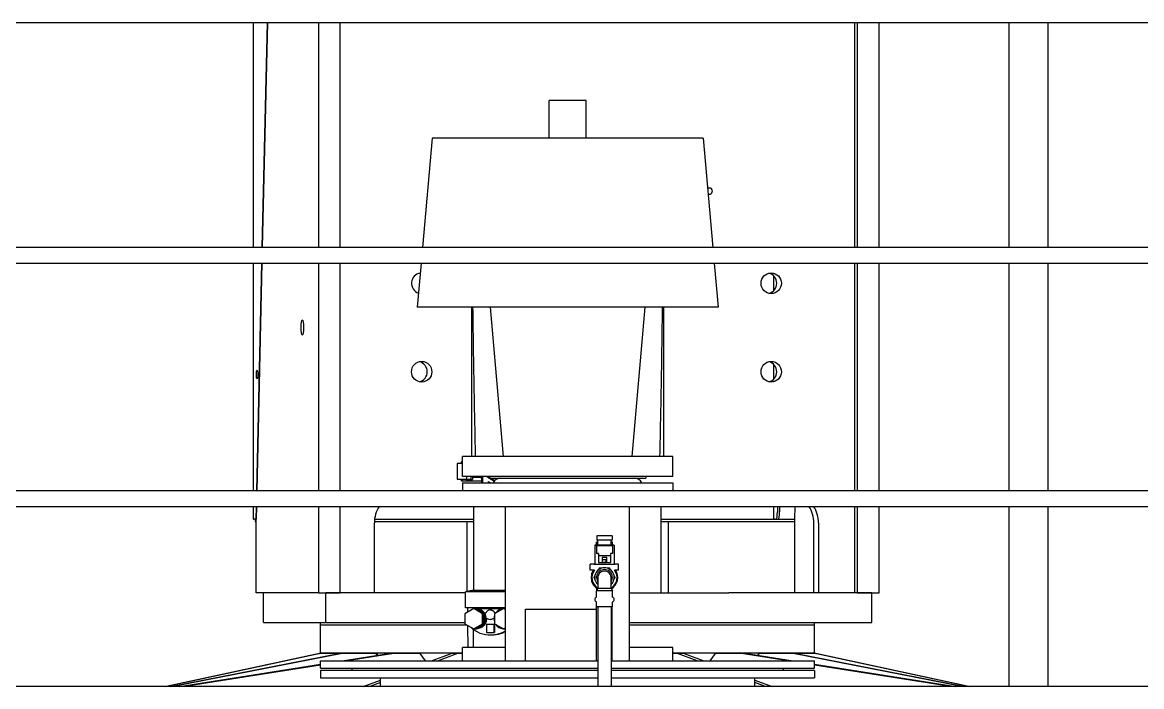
# Model space of a CAD drawing. Header units: millimetres. Extents: x 0 to 118900, y 0 to 84100.
# Drawn here: x 24198 to 25716, y 78451 to 79352 of the extents above; entities that cross this region are included whole.
import ezdxf

# ---------------------------------------------------------------- set-up
doc = ezdxf.new("R2010")
doc.units = ezdxf.units.MM
doc.header["$LTSCALE"] = 100
doc.layers.add('Visible', color=7, linetype='Continuous', lineweight=25)

msp = doc.modelspace()

# ---------------------------------------------------------------- linework, layer by layer
at = {"layer": 'Visible'}
for p, q in [((22307.76, 79352.05), (27510.02, 79352.05)), ((24511.58, 79352.05), (24511.58, 79046.85)), ((24523.74, 79046.85), (24530.64, 79352.05)), ((24530.64, 79352.05), (24523.74, 79046.85)), ((24599.89, 79352.05), (24599.89, 79046.85)), ((24629.52, 79046.85), (24629.52, 79352.05)), ((25327.65, 79046.85), (25327.65, 79352.05)), ((25330.78, 79352.05), (25330.78, 79046.85)), ((25360.41, 79046.85), (25360.41, 79352.05)), ((25536.41, 79352.05), (25536.41, 79046.85)), ((25589.41, 79352.05), (25589.41, 79046.85)), ((24962.91, 79246.2), (24912.91, 79246.2)), ((24912.91, 79195.2), (24912.91, 79246.2)), ((24962.91, 79195.2), (24962.91, 79246.2)), ((24753.99, 79195.2), (24741.01, 79046.85)), ((25121.83, 79195.2), (24753.99, 79195.2)), ((25121.83, 79195.2), (25134.81, 79046.85)), ((27510.02, 79046.85), (22307.76, 79046.85)), ((22307.76, 79025.55), (27510.02, 79025.55)), ((24511.58, 79025.55), (24511.58, 78716.85)), ((24516.29, 78716.85), (24523.26, 79025.55)), ((24523.26, 79025.55), (24516.29, 78716.85)), ((24599.89, 79025.55), (24599.89, 78716.85)), ((24629.52, 78716.85), (24629.52, 79025.55)), ((24739.15, 79025.55), (24733.91, 78965.7)), ((25136.67, 79025.55), (25141.91, 78965.7)), ((25327.65, 78716.85), (25327.65, 79025.55)), ((25330.78, 79025.55), (25330.78, 78716.85)), ((25360.41, 78716.85), (25360.41, 79025.55)), ((25536.41, 79025.55), (25536.41, 78716.85)), ((25589.41, 79025.55), (25589.41, 78716.85)), ((25217.78, 78988.5), (25217.78, 79007.89)), ((25141.91, 78965.7), (24733.91, 78965.7)), ((24807.66, 78965.7), (24807.66, 78763.2)), ((24832.69, 78965.7), (24850.41, 78763.2)), ((25025.41, 78763.2), (25043.13, 78965.7)), ((25068.16, 78965.7), (25068.16, 78763.2)), ((25217.78, 78868.5), (25217.78, 78887.89)), ((25080.41, 78763.2), (24795.41, 78763.2)), ((24795.41, 78736.2), (24795.41, 78763.2)), ((25080.41, 78736.2), (25080.41, 78763.2)), ((24795.41, 78753.7), (24788.07, 78753.7)), ((24788.07, 78753.7), (24788.07, 78732.7)), ((24794.18, 78756.2), (24795.41, 78756.2)), ((24794.31, 78754.2), (24794.31, 78753.7)), ((24795.41, 78754.2), (24794.31, 78754.2)), ((24788.07, 78732.7), (24800.98, 78732.7)), ((24794.18, 78730.2), (24821.17, 78730.2)), ((24794.31, 78732.7), (24794.31, 78732.2)), ((24799.97, 78732.2), (24794.31, 78732.2)), ((25080.41, 78736.2), (24795.41, 78736.2)), ((24799.97, 78732.7), (24799.97, 78732.2)), ((24799.97, 78732.2), (24808.79, 78732.2)), ((24800.98, 78732.7), (24806.9, 78732.7)), ((24808.79, 78735.2), (24808.79, 78732.2)), ((24808.79, 78735.2), (24811.5, 78735.2)), ((24811.5, 78736.2), (24811.5, 78735.2)), ((24811.5, 78735.2), (24820.37, 78735.2)), ((24820.37, 78735.2), (24820.37, 78736.2)), ((24821.17, 78733.27), (24821.17, 78729.2)), ((24822.82, 78729.2), (24822.82, 78736.2)), ((24828.25, 78736.2), (24828.25, 78735.98)), ((24828.25, 78735.98), (24831.91, 78733.84)), ((24828.25, 78735.98), (24829.95, 78735.98)), ((24830.72, 78729.2), (24830.72, 78729.45)), ((24831.91, 78736.2), (24831.91, 78733.7)), ((24831.91, 78733.7), (25043.91, 78733.7)), ((24832.16, 78733.7), (24838.61, 78729.92)), ((25043.91, 78736.2), (25043.91, 78733.7)), ((27510.02, 78716.85), (22307.76, 78716.85)), ((24795.41, 78727.7), (25080.41, 78727.7)), ((24795.41, 78727.7), (24795.41, 78718.2)), ((25080.41, 78727.7), (25080.41, 78718.2)), ((22307.76, 78695.55), (27491.49, 78695.55)), ((24511.58, 78695.55), (24511.58, 78678.2)), ((24515.41, 78678.2), (24515.8, 78695.55)), ((24515.8, 78695.55), (24515.41, 78678.2)), ((24599.89, 78695.55), (24599.89, 78578.2)), ((24629.52, 78578.2), (24629.52, 78695.55)), ((24810.91, 78581.33), (24810.91, 78695.55)), ((24853.76, 78486.2), (24853.76, 78695.55)), ((25022.06, 78486.2), (25022.06, 78695.55)), ((25064.91, 78578.2), (25064.91, 78695.55)), ((25217.39, 78695.55), (25217.39, 78681.2)), ((25217.78, 78678.23), (25217.78, 78695.55)), ((25222.39, 78695.55), (25222.39, 78688.2)), ((25225.36, 78695.55), (25225.36, 78688.2)), ((25246.3, 78678.2), (25246.69, 78695.55)), ((25327.65, 78578.2), (25327.65, 78695.55)), ((25330.78, 78695.55), (25330.78, 78578.2)), ((25360.41, 78578.2), (25360.41, 78695.55)), ((25536.41, 78695.55), (25536.41, 78451.2)), ((25589.41, 78695.55), (25589.41, 78451.2)), ((24511.58, 78678.2), (24511.66, 78678.2)), ((24515.41, 78678.2), (24511.66, 78678.2)), ((24514.15, 78678.2), (24514.15, 78675.2)), ((24514.15, 78675.2), (24515.41, 78675.2)), ((24515.41, 78578.2), (24515.41, 78678.2)), ((24675.77, 78578.2), (24675.77, 78673.2)), ((24675.82, 78675.2), (24810.91, 78675.2)), ((24676.08, 78678.2), (24810.91, 78678.2)), ((24801.41, 78675.2), (24801.41, 78580.24)), ((25064.91, 78678.2), (25246.3, 78678.2)), ((25064.91, 78675.2), (25246.3, 78675.2)), ((25074.41, 78675.2), (25074.41, 78578.2)), ((25246.3, 78578.2), (25246.3, 78678.2)), ((25272.01, 78578.2), (25272.01, 78673.2)), ((25278.26, 78673.2), (25278.26, 78578.2)), ((24977.41, 78655.8), (24977.41, 78649.8)), ((24998.41, 78655.8), (24977.41, 78655.8)), ((24998.41, 78655.8), (24998.41, 78649.8)), ((24976.91, 78643.2), (24974.91, 78643.2)), ((24974.91, 78643.2), (24974.91, 78617.2)), ((24976.91, 78642.25), (24976.91, 78647.2)), ((24978.91, 78647.2), (24976.91, 78647.2)), ((24976.91, 78642.25), (24976.91, 78631.64)), ((24998.91, 78642.25), (24976.91, 78642.25)), ((24998.41, 78649.8), (24977.41, 78649.8)), ((24978.91, 78643.66), (24978.91, 78649.8)), ((24978.91, 78643.66), (24996.91, 78643.66)), ((24996.91, 78643.66), (24996.91, 78649.8)), ((24998.91, 78647.2), (24996.91, 78647.2)), ((24998.91, 78642.25), (24998.91, 78647.2)), ((25000.91, 78643.2), (24998.91, 78643.2)), ((24998.91, 78642.25), (24998.91, 78631.64)), ((25000.91, 78643.2), (25000.91, 78617.2)), ((24979.91, 78631.64), (24976.91, 78631.64)), ((24978.91, 78631.64), (24978.91, 78631.3)), ((24978.91, 78631.3), (24979.91, 78631.3)), ((24979.91, 78631.64), (24979.91, 78628.38)), ((24995.91, 78628.38), (24979.91, 78628.38)), ((24979.91, 78628.38), (24979.91, 78619.39)), ((24984.91, 78626.31), (24984.91, 78619.39)), ((24990.91, 78626.31), (24984.91, 78626.31)), ((24985.41, 78623.8), (24990.41, 78623.8)), ((24985.41, 78620.15), (24985.41, 78623.8)), ((24990.41, 78620.15), (24990.41, 78623.8)), ((24990.91, 78619.39), (24990.91, 78626.31)), ((24998.91, 78631.64), (24995.91, 78631.64)), ((24995.91, 78631.64), (24995.91, 78628.38)), ((24995.91, 78631.3), (24996.91, 78631.3)), ((24995.91, 78628.38), (24995.91, 78619.39)), ((24996.91, 78631.64), (24996.91, 78631.3)), ((24973.91, 78617.2), (24968.66, 78617.2)), ((24968.66, 78609.2), (24968.66, 78617.2)), ((24973.91, 78609.2), (24968.66, 78609.2)), ((24973.91, 78617.2), (25001.91, 78617.2)), ((24973.91, 78609.2), (24974.16, 78609.2)), ((24979.91, 78619.39), (24984.91, 78619.39)), ((24985.41, 78620.15), (24990.41, 78620.15)), ((24985.41, 78619.03), (24985.41, 78620.15)), ((24990.41, 78619.03), (24990.41, 78620.15)), ((24990.91, 78619.39), (24995.91, 78619.39)), ((25001.66, 78609.2), (25001.91, 78609.2)), ((25007.16, 78617.2), (25001.91, 78617.2)), ((25007.16, 78609.2), (25001.91, 78609.2)), ((25007.16, 78609.2), (25007.16, 78617.2)), ((24972.02, 78605.23), (24970.91, 78605.23)), ((24970.91, 78599.2), (24970.91, 78605.23)), ((24970.91, 78593.16), (24970.91, 78599.2)), ((24972.02, 78593.16), (24970.91, 78593.16)), ((24978.91, 78598.91), (24978.91, 78584.43)), ((24978.91, 78598.91), (24978.91, 78584.43)), ((24996.91, 78584.43), (24996.91, 78598.91)), ((24996.91, 78584.43), (24996.91, 78598.91)), ((24599.89, 78578.2), (24515.41, 78578.2)), ((24525.29, 78538.2), (24525.29, 78578.2)), ((24599.89, 78578.2), (24629.52, 78578.2)), ((24754.22, 78578.2), (24609.76, 78578.2)), ((24609.76, 78538.2), (24609.76, 78578.2)), ((24799.44, 78578.2), (24754.22, 78578.2)), ((24853.76, 78579.86), (24799.44, 78579.86)), ((24799.44, 78557.9), (24799.44, 78579.86)), ((24853.76, 78581.33), (24807.92, 78581.33)), ((24978.91, 78584.43), (24977.16, 78581.2)), ((24998.66, 78581.2), (24977.16, 78581.2)), ((24977.16, 78572.7), (24977.16, 78581.2)), ((24977.26, 78584.68), (24977.26, 78581.38)), ((24996.91, 78584.43), (24998.66, 78581.2)), ((24998.56, 78581.38), (24998.56, 78584.68)), ((24998.66, 78572.7), (24998.66, 78581.2)), ((25022.06, 78578.2), (25156.48, 78578.2)), ((25206.08, 78578.2), (25156.48, 78578.2)), ((25350.53, 78578.2), (25206.08, 78578.2)), ((25330.78, 78578.2), (25360.41, 78578.2)), ((25350.53, 78538.2), (25350.53, 78578.2)), ((24977.16, 78559.2), (24977.16, 78565.9)), ((24998.66, 78559.2), (24998.66, 78565.9)), ((24810.56, 78557.05), (24798.65, 78550.12)), ((24798.65, 78550.12), (24798.65, 78536.27)), ((24853.76, 78557.9), (24799.44, 78557.9)), ((24802.47, 78552.34), (24802.42, 78557.9)), ((24812.55, 78557.05), (24810.56, 78557.05)), ((24822.47, 78550.12), (24810.56, 78557.05)), ((24824.45, 78550.12), (24812.55, 78557.05)), ((24813.17, 78557.05), (24812.86, 78556.87)), ((24813.79, 78557.05), (24813.17, 78557.05)), ((24825.07, 78550.12), (24813.17, 78557.05)), ((24814.42, 78556.68), (24813.79, 78557.05)), ((24814.63, 78556.7), (24814.4, 78556.7)), ((24814.42, 78556.68), (24825.05, 78550.5)), ((24815.93, 78557.26), (24814.61, 78557.26)), ((24824.45, 78550.12), (24822.47, 78550.12)), ((24822.47, 78536.27), (24822.47, 78550.12)), ((24824.45, 78536.27), (24824.45, 78550.12)), ((24825.69, 78550.12), (24825.05, 78550.5)), ((24825.69, 78550.12), (24825.07, 78550.12)), ((24825.07, 78536.27), (24825.07, 78550.12)), ((24827, 78550.7), (24825.42, 78550.7)), ((24825.69, 78549.38), (24825.69, 78550.12)), ((24825.69, 78549.38), (24825.69, 78537.01)), ((24833.26, 78555.2), (24833.14, 78555.2)), ((24850.87, 78557.05), (24838.96, 78550.12)), ((24838.96, 78550.12), (24838.96, 78536.27)), ((24839.95, 78550.7), (24839.27, 78550.7)), ((24851.49, 78557.05), (24850.87, 78557.05)), ((24853.76, 78555.37), (24850.87, 78557.05)), ((24852.13, 78556.68), (24851.49, 78557.05)), ((24852.34, 78556.7), (24852.1, 78556.7)), ((24852.13, 78556.68), (24853.76, 78555.73)), ((24852.34, 78557.26), (24852.34, 78557.26)), ((24853.69, 78557.26), (24852.36, 78557.26)), ((24880.76, 78556.2), (24977.26, 78556.2)), ((24880.76, 78486.2), (24880.76, 78556.2)), ((24998.66, 78559.2), (24977.16, 78559.2)), ((24977.26, 78486.2), (24977.26, 78559.2)), ((24978.91, 78559.2), (24978.91, 78451.2)), ((24996.91, 78559.2), (24996.91, 78451.2)), ((24998.56, 78486.2), (24998.56, 78559.2)), ((24525.29, 78538.2), (24609.76, 78538.2)), ((24602.91, 78535.2), (24602.91, 78538.2)), ((24602.91, 78535.2), (24800.5, 78535.2)), ((24602.91, 78497.2), (24602.91, 78535.2)), ((24602.91, 78535.2), (24800.5, 78535.2)), ((24609.76, 78538.2), (24754.22, 78538.2)), ((24754.22, 78538.2), (24798.65, 78538.2)), ((24798.65, 78536.27), (24810.56, 78529.34)), ((24802.89, 78504.2), (24802.63, 78533.96)), ((24810.56, 78529.34), (24822.47, 78536.27)), ((24812.55, 78529.34), (24824.45, 78536.27)), ((24813.17, 78529.34), (24825.07, 78536.27)), ((24825.05, 78535.9), (24814.42, 78529.71)), ((24824.45, 78536.27), (24822.47, 78536.27)), ((24825.05, 78535.9), (24825.69, 78536.27)), ((24825.69, 78536.27), (24825.07, 78536.27)), ((24825.69, 78536.27), (24825.69, 78537.01)), ((24827.67, 78543.7), (24829.01, 78543.7)), ((24827.79, 78535.59), (24827.79, 78524.81)), ((24838.48, 78535.59), (24827.79, 78535.59)), ((24833.26, 78542.2), (24833.14, 78542.2)), ((24837.26, 78543.7), (24838.11, 78543.7)), ((24838.63, 78535.59), (24838.48, 78535.59)), ((24838.48, 78524.81), (24838.48, 78535.59)), ((24838.63, 78535.59), (24838.63, 78524.81)), ((24838.96, 78536.27), (24850.87, 78529.34)), ((24850.87, 78529.34), (24853.76, 78531.02)), ((24853.76, 78530.66), (24852.13, 78529.71)), ((25022.06, 78538.2), (25156.48, 78538.2)), ((25022.06, 78538.2), (25156.48, 78538.2)), ((25022.06, 78535.2), (25272.91, 78535.2)), ((25022.06, 78535.2), (25272.91, 78535.2)), ((25156.48, 78538.2), (25206.08, 78538.2)), ((25206.08, 78538.2), (25350.53, 78538.2)), ((25272.91, 78535.2), (25272.91, 78538.2)), ((25272.91, 78497.2), (25272.91, 78535.2)), ((24812.55, 78529.34), (24810.56, 78529.34)), ((24812.86, 78529.52), (24813.17, 78529.34)), ((24813.79, 78529.34), (24813.17, 78529.34)), ((24813.79, 78529.34), (24814.42, 78529.71)), ((24814.63, 78529.7), (24814.4, 78529.7)), ((24827.79, 78524.81), (24838.48, 78524.81)), ((24834.81, 78520.85), (24833.26, 78520.85)), ((24838.63, 78524.81), (24838.48, 78524.81)), ((24851.49, 78529.34), (24850.87, 78529.34)), ((24851.49, 78529.34), (24852.13, 78529.71)), ((24852.34, 78529.7), (24852.1, 78529.7)), ((24853.76, 78504.2), (24795.41, 78504.2)), ((24795.41, 78486.2), (24795.41, 78504.2)), ((25080.41, 78504.2), (25022.06, 78504.2)), ((25080.41, 78486.2), (25080.41, 78504.2)), ((24392.57, 78451.2), (24600.35, 78496.2)), ((24601.26, 78496.2), (24393.48, 78451.2)), ((24399.25, 78451.2), (24627.81, 78496.2)), ((24631.96, 78496.2), (24403.4, 78451.2)), ((24600.35, 78496.2), (24601.26, 78496.2)), ((24627.81, 78496.2), (24601.26, 78496.2)), ((24602.91, 78497.2), (24795.41, 78497.2)), ((24602.91, 78486.2), (24978.91, 78486.2)), ((24602.91, 78476.2), (24602.91, 78486.2)), ((24631.96, 78496.2), (24627.81, 78496.2)), ((24677.46, 78496.2), (24631.96, 78496.2)), ((24632.02, 78486.2), (24695.02, 78496.2)), ((24702.09, 78496.2), (24639.09, 78486.2)), ((24677.46, 78496.2), (24679.68, 78493.76)), ((24679.41, 78497.2), (24679.41, 78494.05)), ((24702.09, 78496.2), (24695.02, 78496.2)), ((24737.45, 78496.2), (24702.09, 78496.2)), ((24737.45, 78496.2), (24744.52, 78486.2)), ((24753.28, 78486.2), (24779.78, 78496.2)), ((24788.69, 78496.2), (24762.19, 78486.2)), ((24788.69, 78496.2), (24779.78, 78496.2)), ((24795.41, 78496.2), (24788.69, 78496.2)), ((24996.91, 78486.2), (25272.91, 78486.2)), ((25080.41, 78497.2), (25272.91, 78497.2)), ((25087.13, 78496.2), (25080.41, 78496.2)), ((25096.04, 78496.2), (25087.13, 78496.2)), ((25113.63, 78486.2), (25087.13, 78496.2)), ((25096.04, 78496.2), (25122.54, 78486.2)), ((25131.3, 78486.2), (25138.38, 78496.2)), ((25173.73, 78496.2), (25138.38, 78496.2)), ((25180.8, 78496.2), (25173.73, 78496.2)), ((25236.73, 78486.2), (25173.73, 78496.2)), ((25180.8, 78496.2), (25243.8, 78486.2)), ((25196.14, 78493.76), (25198.36, 78496.2)), ((25196.41, 78497.2), (25196.41, 78494.05)), ((25243.86, 78496.2), (25198.36, 78496.2)), ((25248.01, 78496.2), (25243.86, 78496.2)), ((25472.42, 78451.2), (25243.86, 78496.2)), ((25274.56, 78496.2), (25248.01, 78496.2)), ((25248.01, 78496.2), (25476.57, 78451.2)), ((25272.91, 78476.2), (25272.91, 78486.2)), ((25274.56, 78496.2), (25275.47, 78496.2)), ((25482.34, 78451.2), (25274.56, 78496.2)), ((25275.47, 78496.2), (25483.25, 78451.2)), ((24411.53, 78451.2), (24602.91, 78481.57)), ((24602.91, 78480.45), (24418.6, 78451.2)), ((24602.91, 78476.2), (24978.91, 78476.2)), ((24978.91, 78473.2), (24602.91, 78473.2)), ((24602.91, 78473.2), (24602.91, 78463.2)), ((24645.41, 78476.2), (24645.41, 78473.2)), ((24996.91, 78476.2), (25272.91, 78476.2)), ((25272.91, 78473.2), (24996.91, 78473.2)), ((25230.41, 78476.2), (25230.41, 78473.2)), ((25272.91, 78481.57), (25464.29, 78451.2)), ((25457.22, 78451.2), (25272.91, 78480.45)), ((25272.91, 78473.2), (25272.91, 78463.2)), ((24602.91, 78463.2), (24978.91, 78463.2)), ((24660.55, 78451.2), (24683.91, 78460.01)), ((24683.91, 78456.65), (24669.46, 78451.2)), ((24683.91, 78451.2), (24683.91, 78463.2)), ((24996.91, 78463.2), (25272.91, 78463.2)), ((25191.91, 78451.2), (25191.91, 78463.2)), ((25191.91, 78460.01), (25215.28, 78451.2)), ((25206.37, 78451.2), (25191.91, 78456.65)), ((27475.69, 78451.2), (22331.91, 78451.2))]:
    msp.add_line(p, q, dxfattribs=at)
for centre, radius, start, end in [((24846.91, 78722.7), 11, 90, 152.96431), ((25028.91, 78722.7), 11, 27.03569, 90), ((24807.41, 78718.2), 12, 180, 186.45945), ((25068.41, 78718.2), 12, 353.54055, 0), ((24987.91, 78599.2), 17, 143.96812, 238.03428), ((24987.91, 78599.2), 18, 146.25101, 160.42408), ((24987.91, 78599.2), 13.25, 312.78469, 227.21531), ((24987.91, 78599.2), 10.75, 326.84659, 213.15341), ((24987.91, 78599.2), 17, 301.96572, 36.03188), ((24987.91, 78599.2), 18, 301.24182, 33.74899), ((24987.91, 78599.2), 18, 160.81186, 199.18814), ((24987.91, 78599.2), 18, 199.57592, 238.75818), ((24837.91, 78383.59), 200, 98.62277, 101.09054), ((24837.91, 77981.5), 600, 88.65603, 91.34397), ((24977.97, 78569.3), 3.31, 107.34635, 252.65365), ((24976.91, 78572.7), 0.25, 287.34635, 0), ((24976.91, 78565.9), 0.25, 0, 72.65365), ((24998.91, 78572.7), 0.25, 180, 252.65365), ((24998.91, 78565.9), 0.25, 107.34635, 180), ((24997.85, 78569.3), 3.31, 287.34635, 72.65365)]:
    msp.add_arc(centre, radius, start, end, dxfattribs=at)
for centre, major_axis, ratio, start_param, end_param in [((25130.11, 79123.2), (0, 4.19), 0.9876883, 2.7329862, 6.868489), ((24739.97, 78998.2), (0, -14), 0.9876883, 3.2873373, 5.9607434), ((24733.72, 78998.2), (0, 14), 0.9876883, 5.9742512, 6.0549453), ((25207.81, 78998.2), (0, -14), 0.9876883, 0.22824, 2.9133527), ((24733.72, 78878.2), (0, -14), 0.9876883, 0.22824, 2.9133527), ((25207.81, 78878.2), (0, -14), 0.9876883, 0.22824, 2.9133527), ((24794.18, 78743.2), (0, 13), 0.1564345, 5.7211154, 6.9137541), ((24794.18, 78743.2), (0, -13), 0.1564345, 5.6526165, 6.8452552), ((24796.46, 78743.2), (0, 30.74), 0.1564345, 4.3638283, 4.4826772), ((24802.38, 78743.2), (0, 30.74), 0.1564345, 4.3638283, 4.4826772), ((24819.86, 78743.2), (0, 13), 0.1564345, 3.8441268, 4.1437787), ((24822, 78729.2), (0, -5.25), 0.1564345, 4.712389, 5.0021407), ((24822, 78729.2), (0, 5.25), 0.1564345, 4.4226373, 4.712389), ((24829.9, 78729.2), (0, 5.25), 0.1564345, 4.4226373, 4.712389), ((24840.6, 78743.2), (0, 17), 0.9876883, 2.5127177, 2.7183568), ((24842.47, 78743.2), (0, -12.5), 0.9876883, 5.5757021, 5.7595865), ((24842.47, 78743.2), (0, -12.5), 0.9876883, 5.7595865, 6.0575894), ((24842.47, 78743.2), (0, -9.9), 0.9876883, 5.9991603, 6.5672103), ((24715.28, 78673.2), (0, -40), 0.9876883, 4.1195112, 4.712389), ((25220.83, 78688.2), (0, -10), 0.1564345, 0, 1.5707963), ((25223.79, 78688.2), (0, -10), 0.1564345, 0, 1.5707963), ((25232.5, 78673.2), (0, -40), 0.9876883, 1.5707963, 2.1636741), ((25238.76, 78673.2), (0, 40), 0.9876883, 4.712389, 5.3052668), ((25217.86, 78681.2), (0, -3), 0.1564345, 4.712389, 6.2831853), ((24987.91, 78616.04), (13, 0), 0.2338702, 1.3772831, 1.7643095), ((24813.79, 78543.2), (0, 13.5), 0.9922779, 5.2837043, 6.2354688), ((24845.66, 78558.11), (-100, -0.11), 0.0086595, 1.2552698, 1.6375941), ((24834.81, 78558.11), (99.23, 0), 0.0087948, 4.5212268, 4.7045783), ((24814.28, 78543.2), (0, -13.5), 0.9922779, 1.6078418, 2.1598273), ((24813.79, 78543.2), (0, 13.5), 0.9922779, 4.2365067, 5.1882712), ((24833.14, 78548.7), (0, 6.5), 0.9922779, 5.0251557, 7.5412149), ((24851.49, 78543.2), (0, -13.5), 0.9922779, 4.3503742, 5.0744037), ((24851.49, 78543.2), (0, 13.5), 0.9922779, 0.1010265, 0.9461711), ((24851.49, 78543.2), (0, 13.5), 0.9922779, 6.1130435, 6.2354688), ((24813.79, 78543.2), (0, -13.5), 0.9922779, 0.0477165, 0.999481), ((24833.14, 78548.7), (0, -6.5), 0.9922779, 5.5900254, 6.9763452), ((24851.49, 78543.2), (0, -13.5), 0.9922779, 5.3370142, 6.1821588), ((24851.49, 78543.2), (0, -13.5), 0.9922779, 0.0477165, 0.1701418)]:
    msp.add_ellipse(centre, major_axis=major_axis, ratio=ratio, start_param=start_param, end_param=end_param, dxfattribs=at)
for centre, major_axis, ratio in [((25214.06, 78998.2), (0, 14), 0.9876883), ((24577.99, 78938.2), (0, 10.38), 0.1564345), ((24516.69, 78874.49), (0, -6), 0.1564345), ((24739.97, 78878.2), (0, 14), 0.9876883), ((25214.06, 78878.2), (0, 14), 0.9876883)]:
    msp.add_ellipse(centre, major_axis=major_axis, ratio=ratio, dxfattribs=at)
for points, knots in [([(24813.1, 78763.2), (24812.37, 78796.87), (24811.7, 78830.52), (24810.52, 78898.03), (24810, 78931.85), (24809.55, 78965.7)], [0, 0, 0, 0, 10.1306939, 10.1306939, 20.314333, 20.314333, 20.314333, 20.314333]), ([(25066.27, 78965.7), (25065.83, 78932.03), (25065.31, 78898.39), (25064.13, 78830.87), (25063.46, 78797.05), (25062.72, 78763.2)], [0, 0, 0, 0, 10.1293511, 10.1293511, 20.3139178, 20.3139178, 20.3139178, 20.3139178]), ([(24987.91, 78607.94), (24986.91, 78607.94), (24985.93, 78607.78), (24984.06, 78607.13), (24983.2, 78606.67), (24981.48, 78605.34), (24980.69, 78604.44), (24979.51, 78602.36), (24979.13, 78601.21), (24978.93, 78599.65), (24978.91, 78599.28), (24978.91, 78598.91)], [-5.6928538, -5.6928538, -5.6928538, -5.6928538, -5.3940732, -5.3940732, -5.1016786, -5.1016786, -4.7434859, -4.7434859, -4.3836098, -4.3836098, -4.2713489, -4.2713489, -4.2713489, -4.2713489]), ([(24996.91, 78598.91), (24996.91, 78599.07), (24996.91, 78599.23), (24996.84, 78600.52), (24996.57, 78601.62), (24995.64, 78603.67), (24994.98, 78604.61), (24993.34, 78606.2), (24992.37, 78606.84), (24990.23, 78607.71), (24989.07, 78607.94), (24987.91, 78607.94)], [-1.4217242, -1.4217242, -1.4217242, -1.4217242, -1.3724739, -1.3724739, -1.0355417, -1.0355417, -0.6944712, -0.6944712, -0.3492052, -0.3492052, 0, 0, 0, 0]), ([(24978.91, 78584.43), (24978.92, 78584.44), (24978.92, 78584.44), (24978.98, 78584.51), (24979.25, 78584.57), (24980.18, 78584.68), (24980.84, 78584.73), (24982.48, 78584.81), (24983.45, 78584.84), (24985.59, 78584.88), (24986.75, 78584.9), (24987.91, 78584.9)], [-1.3925757, -1.3925757, -1.3925757, -1.3925757, -1.3724739, -1.3724739, -1.0355417, -1.0355417, -0.6944712, -0.6944712, -0.3492052, -0.3492052, 0, 0, 0, 0]), ([(24987.91, 78584.9), (24988.91, 78584.9), (24989.9, 78584.89), (24991.76, 78584.86), (24992.62, 78584.83), (24994.34, 78584.77), (24995.13, 78584.72), (24996.31, 78584.61), (24996.69, 78584.55), (24996.88, 78584.47), (24996.9, 78584.45), (24996.91, 78584.43)], [-5.6928538, -5.6928538, -5.6928538, -5.6928538, -5.3940732, -5.3940732, -5.1016786, -5.1016786, -4.7434859, -4.7434859, -4.3836098, -4.3836098, -4.3005625, -4.3005625, -4.3005625, -4.3005625]), ([(24814.63, 78556.7), (24816.26, 78556.7), (24818.01, 78556.36), (24821.26, 78554.98), (24822.76, 78553.94), (24824.54, 78552.13), (24825.09, 78551.44), (24825.58, 78550.7)], [14.4055991, 14.4055991, 14.4055991, 14.4055991, 14.9194863, 14.9194863, 15.4333734, 15.4333734, 15.6904135, 15.6904135, 15.6904135, 15.6904135]), ([(24833.26, 78555.2), (24834.07, 78555.2), (24834.93, 78555.03), (24836.53, 78554.37), (24837.26, 78553.87), (24838.41, 78552.71), (24838.91, 78551.98), (24839.31, 78551.02), (24839.37, 78550.86), (24839.42, 78550.7)], [2.93904513, 2.93904513, 2.93904513, 2.93904513, 3.18396549, 3.18396549, 3.42888584, 3.42888584, 3.67380634, 3.67380634, 3.7228062, 3.7228062, 3.7228062, 3.7228062]), ([(24853.76, 78526.44), (24853.63, 78526.37), (24853.49, 78526.29), (24849.74, 78524.16), (24845.84, 78522.66), (24837.89, 78520.93), (24833.94, 78520.66), (24825.11, 78521.39), (24820.4, 78522.72), (24812.6, 78526.63), (24809.43, 78528.91), (24806.65, 78531.61)], [-5.6077007, -5.6077007, -5.6077007, -5.6077007, -5.560902, -5.560902, -4.3135958, -4.3135958, -3.1227585, -3.1227585, -1.6264559, -1.6264559, -0.4104433, -0.4104433, -0.4104433, -0.4104433]), ([(24827.81, 78543.7), (24827.82, 78543.53), (24827.82, 78543.36), (24827.82, 78543.2), (24827.82, 78541.5), (24827.49, 78539.69), (24826.13, 78536.37), (24825.11, 78534.86), (24822.76, 78532.45), (24821.26, 78531.41), (24818.01, 78530.03), (24816.26, 78529.7), (24814.63, 78529.7)], [8.1751874, 8.1751874, 8.1751874, 8.1751874, 8.2248861, 8.2248861, 8.2248861, 8.7330855, 8.7330855, 9.2412849, 9.2412849, 9.7551721, 9.7551721, 10.2690593, 10.2690593, 10.2690593, 10.2690593]), ([(24837.39, 78543.7), (24836.9, 78543.29), (24836.34, 78542.94), (24834.93, 78542.36), (24834.07, 78542.2), (24833.26, 78542.2)], [0.54895623, 0.54895623, 0.54895623, 0.54895623, 0.73476136, 0.73476136, 0.97968171, 0.97968171, 0.97968171, 0.97968171]), ([(24853.76, 78525.71), (24851.55, 78524.49), (24849.22, 78523.49), (24842.92, 78521.48), (24838.87, 78520.85), (24834.81, 78520.85)], [0.8022457, 0.8022457, 0.8022457, 0.8022457, 1.5680628, 1.5680628, 2.7999627, 2.7999627, 2.7999627, 2.7999627])]:
    msp.add_open_spline(points, degree=3, knots=knots, dxfattribs=at)
for points, weights in [([(24829.96, 78736.2), (24829.96, 78736.09), (24829.95, 78735.98)], [1.77125506843, 1.76777663769, 1.76420471066]), ([(24829.95, 78735.98), (24830.97, 78735.41), (24831.91, 78734.88)], [1.76420471066, 1.80206773735, 1.82942518853]), ([(24834.01, 78733.7), (24835.18, 78733.03), (24836.3, 78732.37)], [1.87976757534, 1.90066641994, 1.90066641994]), ([(24836.3, 78732.37), (24837.78, 78731.51), (24839.27, 78730.61)], [1.90066641994, 1.90066641994, 1.86434218497]), ([(24980.69, 78611.7), (24979.96, 78610.42), (24979.28, 78609.25)], [1.76420471066, 1.81375029224, 1.84530720384]), ([(24983.52, 78611.7), (24982.16, 78611.7), (24980.69, 78611.7)], [1.84530720383, 1.81375029224, 1.76420471066]), ([(24995.13, 78611.7), (24993.66, 78611.7), (24992.3, 78611.7)], [1.76420471066, 1.81375029223, 1.84530720381]), ([(24996.54, 78609.25), (24995.86, 78610.42), (24995.13, 78611.7)], [1.84530720381, 1.81375029222, 1.76420471066]), ([(24974.89, 78601.64), (24974.21, 78600.47), (24973.48, 78599.2)], [1.84530720384, 1.81375029225, 1.76420471066]), ([(24973.48, 78599.2), (24974.21, 78597.92), (24974.89, 78596.75)], [1.76420471066, 1.81375029225, 1.84530720384]), ([(25002.34, 78599.2), (25001.61, 78600.47), (25000.93, 78601.64)], [1.76420471066, 1.81375029221, 1.8453072038]), ([(25000.93, 78596.75), (25001.61, 78597.92), (25002.34, 78599.2)], [1.8453072038, 1.81375029221, 1.76420471066]), ([(24809.82, 78556.62), (24809.82, 78557.26), (24809.81, 78557.9)], [1.00000208642, 1.00000106749, 1]), ([(24810.47, 78504.2), (24810.32, 78516.31), (24810.17, 78528.58)], [1.00000248708, 1.0000222301, 1.00002339397])]:
    msp.add_rational_spline(points, weights, degree=2, dxfattribs=at)
for points in [[(24812.31, 78557.05), (24813.07, 78557.19), (24813.85, 78557.26), (24814.63, 78557.26)], [(24815.93, 78557.26), (24815.94, 78557.26), (24815.95, 78557.26), (24815.96, 78557.26)], [(24852.34, 78557.26), (24852.81, 78557.26), (24853.29, 78557.23), (24853.76, 78557.19)], [(24852.34, 78556.7), (24852.81, 78556.7), (24853.28, 78556.67), (24853.76, 78556.62)], [(24853.66, 78557.26), (24853.7, 78557.26), (24853.73, 78557.26), (24853.76, 78557.26)], [(24853.76, 78529.77), (24853.28, 78529.72), (24852.81, 78529.7), (24852.34, 78529.7)]]:
    msp.add_open_spline(points, degree=3, dxfattribs=at)

doc.saveas('drawing.dxf')
